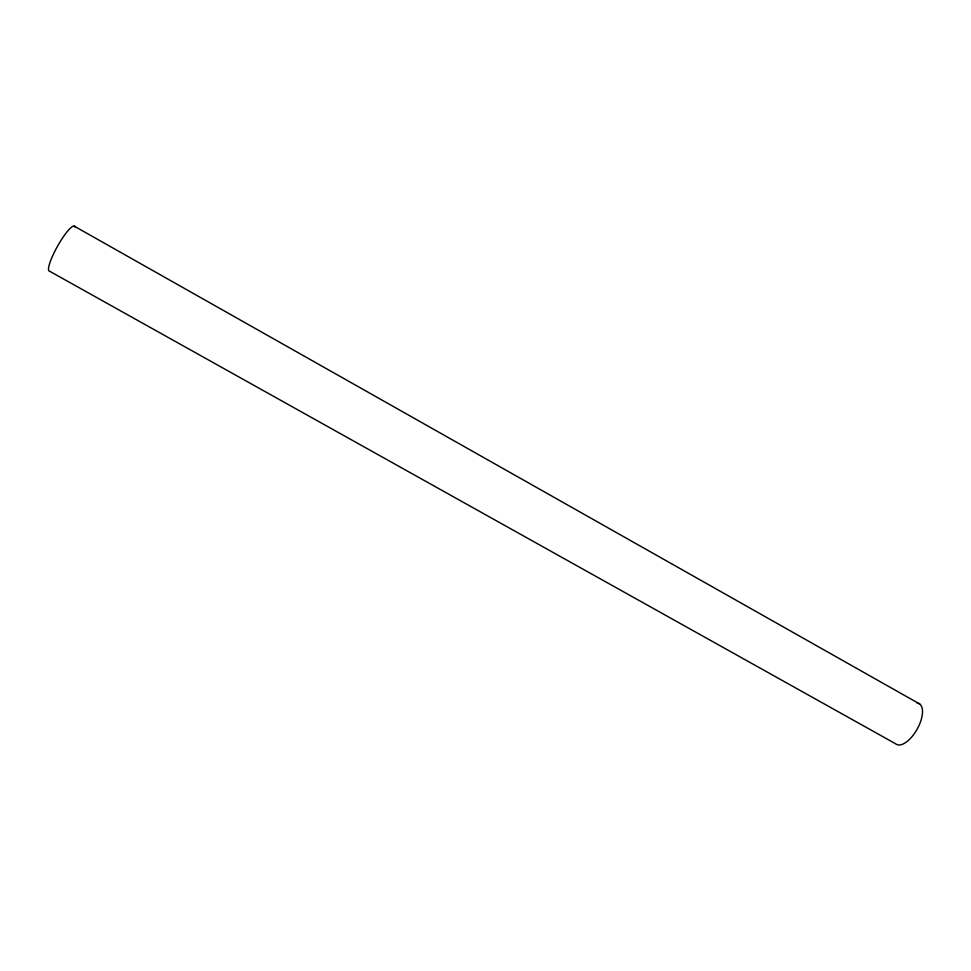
<?xml version="1.0" encoding="UTF-8"?>
<svg xmlns="http://www.w3.org/2000/svg" width="971" height="971" viewBox="0 0 971 971"><rect width="100%" height="100%" fill="white"/><g stroke="black" fill="none" stroke-linecap="round" stroke-linejoin="round"><path stroke-width="1.46" d="M74.16 226.097L919.719 704.011M75.046 227.153A25.768 4.94 -60.7 0 0 58.224 244.983A25.768 4.94 -60.7 0 0 49.642 271.237L895.553 743.75A23.304 10.717 -60.7 0 0 917.741 728.092A23.304 10.717 -60.7 0 0 917.073 703.028"/></g></svg>
